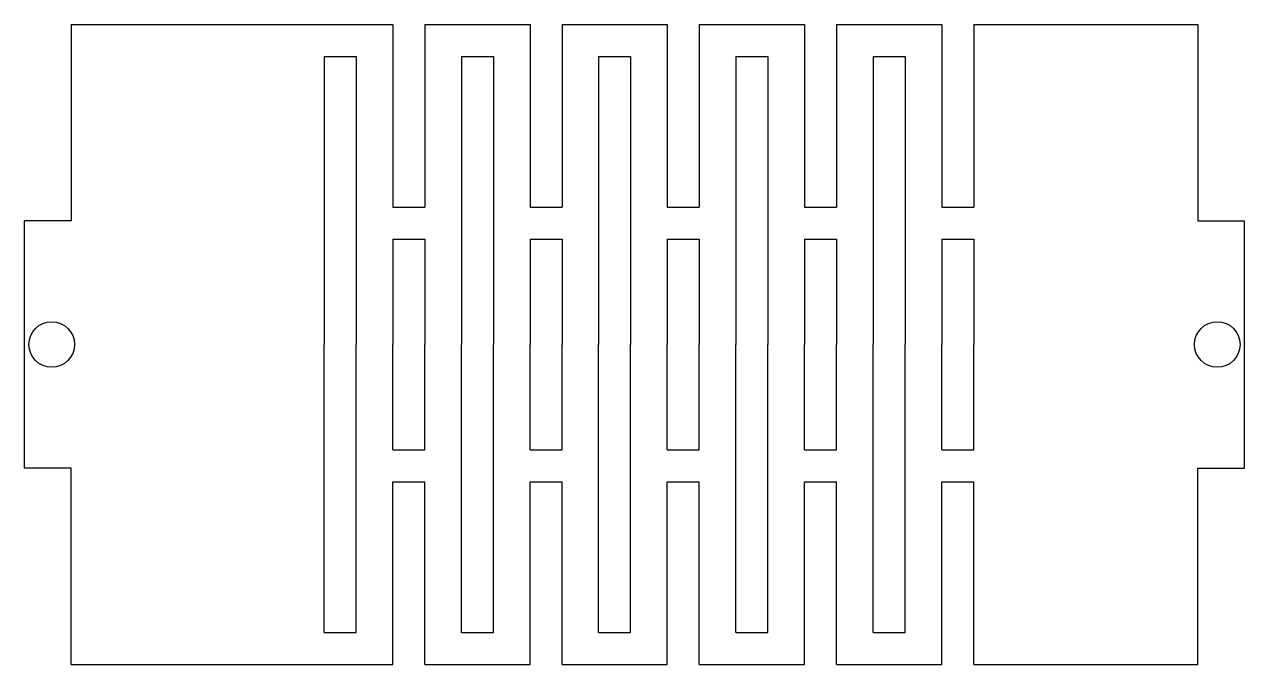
# Model space of a CAD drawing. Extents: x 0 to 3, y 0 to 1.57.
import ezdxf

# ---------------------------------------------------------------- set-up
doc = ezdxf.new("R2010")
doc.units = 0
doc.header["$MEASUREMENT"] = 0
doc.layers.add('VISIBLE', color=7, linetype='CONTINUOUS')

msp = doc.modelspace()

# ---------------------------------------------------------------- linework, layer by layer
at = {"layer": 'VISIBLE'}
for p, q in [((0.115, 1.5748), (0.9056, 1.5748)), ((0.115, 1.5748), (0.115, 1.0918)), ((0.9056, 1.5748), (0.9056, 1.1254)), ((0.9843, 1.5748), (1.2431, 1.5748)), ((0.9843, 1.5748), (0.9843, 1.1254)), ((1.2431, 1.5748), (1.2431, 1.1254)), ((1.3218, 1.5748), (1.5805, 1.5748)), ((1.3218, 1.5748), (1.3218, 1.1254)), ((1.5805, 1.5748), (1.5805, 1.1254)), ((1.6593, 1.5748), (1.918, 1.5748)), ((1.6593, 1.5748), (1.6593, 1.1254)), ((1.918, 1.5748), (1.918, 1.1254)), ((1.9968, 1.5748), (2.2555, 1.5748)), ((1.9968, 1.5748), (1.9968, 1.1254)), ((2.2555, 1.5748), (2.2555, 1.1254)), ((2.3342, 1.5748), (2.885, 1.5748)), ((2.3342, 1.5748), (2.3342, 1.1254)), ((2.885, 1.5748), (2.885, 1.0918)), ((0.7368, 1.4961), (0.7368, 0.7874)), ((0.7368, 1.4961), (0.8156, 1.4961)), ((0.8156, 1.4961), (0.8156, 0.7874)), ((1.0743, 1.4961), (1.0743, 0.7874)), ((1.0743, 1.4961), (1.1531, 1.4961)), ((1.1531, 1.4961), (1.1531, 0.7874)), ((1.4118, 1.4961), (1.4118, 0.7874)), ((1.4118, 1.4961), (1.4905, 1.4961)), ((1.4905, 1.4961), (1.4905, 0.7874)), ((1.7493, 1.4961), (1.7493, 0.7874)), ((1.7493, 1.4961), (1.828, 1.4961)), ((1.828, 1.4961), (1.828, 0.7874)), ((2.0868, 1.4961), (2.0868, 0.7874)), ((2.0868, 1.4961), (2.1655, 1.4961)), ((2.1655, 1.4961), (2.1655, 0.7874)), ((0.9056, 1.1254), (0.9843, 1.1254)), ((1.2431, 1.1254), (1.3218, 1.1254)), ((1.5805, 1.1254), (1.6593, 1.1254)), ((1.918, 1.1254), (1.9968, 1.1254)), ((2.2555, 1.1254), (2.3342, 1.1254)), ((0.115, 1.0918), (0, 1.0918)), ((0, 0.483), (0, 1.0918)), ((2.885, 1.0918), (3, 1.0918)), ((3, 0.483), (3, 1.0918)), ((0.9056, 1.0466), (0.9056, 0.7874)), ((0.9056, 1.0466), (0.9843, 1.0466)), ((0.9843, 1.0466), (0.9843, 0.7874)), ((1.2431, 1.0466), (1.2431, 0.7874)), ((1.2431, 1.0466), (1.3218, 1.0466)), ((1.3218, 1.0466), (1.3218, 0.7874)), ((1.5805, 1.0466), (1.5805, 0.7874)), ((1.5805, 1.0466), (1.6593, 1.0466)), ((1.6593, 1.0466), (1.6593, 0.7874)), ((1.918, 1.0466), (1.918, 0.7874)), ((1.918, 1.0466), (1.9968, 1.0466)), ((1.9968, 1.0466), (1.9968, 0.7874)), ((2.2555, 1.0466), (2.2555, 0.7874)), ((2.2555, 1.0466), (2.3342, 1.0466)), ((2.3342, 1.0466), (2.3342, 0.7874)), ((0.7368, 0.0787), (0.7368, 0.7874)), ((0.8156, 0.0787), (0.8156, 0.7874)), ((0.9056, 0.5282), (0.9056, 0.7874)), ((0.9843, 0.5282), (0.9843, 0.7874)), ((1.0743, 0.0787), (1.0743, 0.7874)), ((1.1531, 0.0787), (1.1531, 0.7874)), ((1.2431, 0.5282), (1.2431, 0.7874)), ((1.3218, 0.5282), (1.3218, 0.7874)), ((1.4118, 0.0787), (1.4118, 0.7874)), ((1.4905, 0.0787), (1.4905, 0.7874)), ((1.5805, 0.5282), (1.5805, 0.7874)), ((1.6593, 0.5282), (1.6593, 0.7874)), ((1.7493, 0.0787), (1.7493, 0.7874)), ((1.828, 0.0787), (1.828, 0.7874)), ((1.918, 0.5282), (1.918, 0.7874)), ((1.9968, 0.5282), (1.9968, 0.7874)), ((2.0868, 0.0787), (2.0868, 0.7874)), ((2.1655, 0.0787), (2.1655, 0.7874)), ((2.2555, 0.5282), (2.2555, 0.7874)), ((2.3342, 0.5282), (2.3342, 0.7874)), ((0.9056, 0.5282), (0.9843, 0.5282)), ((1.2431, 0.5282), (1.3218, 0.5282)), ((1.5805, 0.5282), (1.6593, 0.5282)), ((1.918, 0.5282), (1.9968, 0.5282)), ((2.2555, 0.5282), (2.3342, 0.5282)), ((0.115, 0.483), (0, 0.483)), ((0.115, 0), (0.115, 0.483)), ((2.885, 0), (2.885, 0.483)), ((2.885, 0.483), (3, 0.483)), ((0.9056, 0), (0.9056, 0.4494)), ((0.9056, 0.4494), (0.9843, 0.4494)), ((0.9843, 0), (0.9843, 0.4494)), ((1.2431, 0), (1.2431, 0.4494)), ((1.2431, 0.4494), (1.3218, 0.4494)), ((1.3218, 0), (1.3218, 0.4494)), ((1.5805, 0), (1.5805, 0.4494)), ((1.5805, 0.4494), (1.6593, 0.4494)), ((1.6593, 0), (1.6593, 0.4494)), ((1.918, 0), (1.918, 0.4494)), ((1.918, 0.4494), (1.9968, 0.4494)), ((1.9968, 0), (1.9968, 0.4494)), ((2.2555, 0), (2.2555, 0.4494)), ((2.2555, 0.4494), (2.3342, 0.4494)), ((2.3342, 0), (2.3342, 0.4494)), ((0.7368, 0.0787), (0.8156, 0.0787)), ((1.0743, 0.0787), (1.1531, 0.0787)), ((1.4118, 0.0787), (1.4905, 0.0787)), ((1.7493, 0.0787), (1.828, 0.0787)), ((2.0868, 0.0787), (2.1655, 0.0787)), ((0.115, 0), (0.9056, 0)), ((0.9843, 0), (1.2431, 0)), ((1.3218, 0), (1.5805, 0)), ((1.6593, 0), (1.918, 0)), ((1.9968, 0), (2.2555, 0)), ((2.3342, 0), (2.885, 0))]:
    msp.add_line(p, q, dxfattribs=at)
for centre in [(0.0671, 0.7874), (2.9329, 0.7874)]:
    msp.add_circle(centre, 0.056, dxfattribs=at)

doc.saveas('drawing.dxf')
